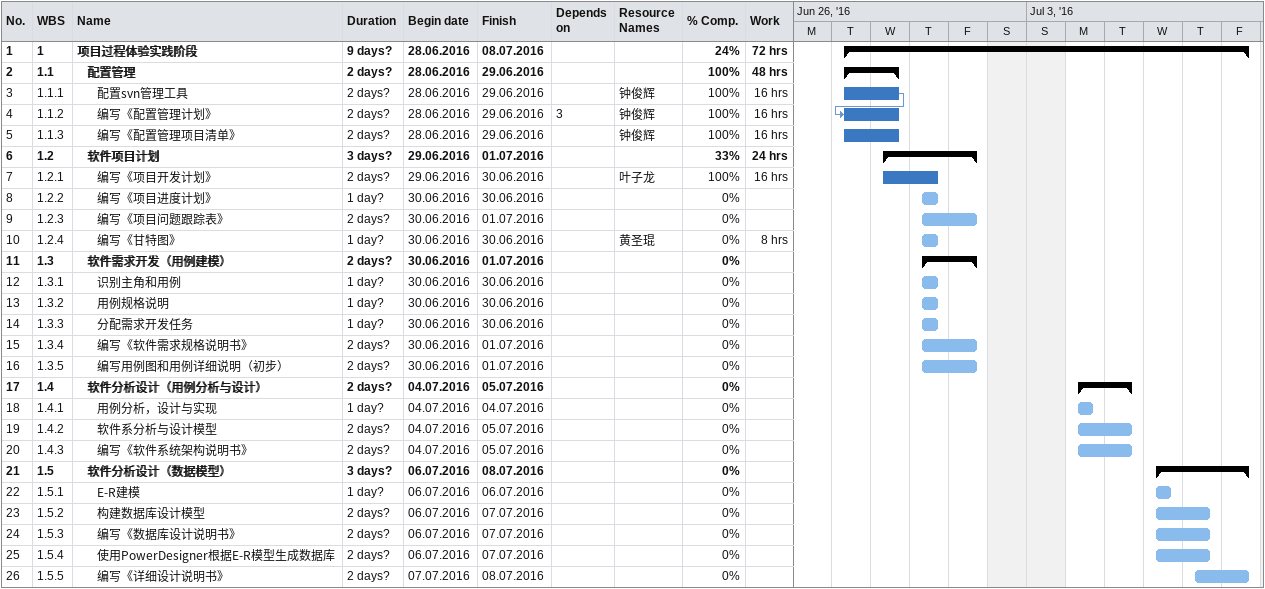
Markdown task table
| ID | WBS | Task | Duration | Start | Finish | Predecessors | Resources | % complete | Work (h) |
|---|---|---|---|---|---|---|---|---|---|
| 1 | 1 | **项目过程体验实践阶段** | 9d? | 2016-06-28 | 2016-07-08 |  |  | 24 | 72 |
| 2 | 1.1 | **配置管理** | 2d? | 2016-06-28 | 2016-06-29 |  |  | 100 | 48 |
| 3 | 1.1.1 | 配置svn管理工具 | 2d? | 2016-06-28 | 2016-06-29 |  | 钟俊辉 | 100 | 16 |
| 4 | 1.1.2 | 编写《配置管理计划》 | 2d? | 2016-06-28 | 2016-06-29 | 3 | 钟俊辉 | 100 | 16 |
| 5 | 1.1.3 | 编写《配置管理项目清单》 | 2d? | 2016-06-28 | 2016-06-29 |  | 钟俊辉 | 100 | 16 |
| 6 | 1.2 | **软件项目计划** | 3d? | 2016-06-29 | 2016-07-01 |  |  | 33 | 24 |
| 7 | 1.2.1 | 编写《项目开发计划》 | 2d? | 2016-06-29 | 2016-06-30 |  | 叶子龙 | 100 | 16 |
| 8 | 1.2.2 | 编写《项目进度计划》 | 1d? | 2016-06-30 | 2016-06-30 |  |  | 0 |  |
| 9 | 1.2.3 | 编写《项目问题跟踪表》 | 2d? | 2016-06-30 | 2016-07-01 |  |  | 0 |  |
| 10 | 1.2.4 | 编写《甘特图》 | 1d? | 2016-06-30 | 2016-06-30 |  | 黄圣琨 | 0 | 8 |
| 11 | 1.3 | **软件需求开发（用例建模）** | 2d? | 2016-06-30 | 2016-07-01 |  |  | 0 |  |
| 12 | 1.3.1 | 识别主角和用例 | 1d? | 2016-06-30 | 2016-06-30 |  |  | 0 |  |
| 13 | 1.3.2 | 用例规格说明 | 1d? | 2016-06-30 | 2016-06-30 |  |  | 0 |  |
| 14 | 1.3.3 | 分配需求开发任务 | 1d? | 2016-06-30 | 2016-06-30 |  |  | 0 |  |
| 15 | 1.3.4 | 编写《软件需求规格说明书》 | 2d? | 2016-06-30 | 2016-07-01 |  |  | 0 |  |
| 16 | 1.3.5 | 编写用例图和用例详细说明（初步） | 2d? | 2016-06-30 | 2016-07-01 |  |  | 0 |  |
| 17 | 1.4 | **软件分析设计（用例分析与设计）** | 2d? | 2016-07-04 | 2016-07-05 |  |  | 0 |  |
| 18 | 1.4.1 | 用例分析，设计与实现 | 1d? | 2016-07-04 | 2016-07-04 |  |  | 0 |  |
| 19 | 1.4.2 | 软件系分析与设计模型 | 2d? | 2016-07-04 | 2016-07-05 |  |  | 0 |  |
| 20 | 1.4.3 | 编写《软件系统架构说明书》 | 2d? | 2016-07-04 | 2016-07-05 |  |  | 0 |  |
| 21 | 1.5 | **软件分析设计（数据模型）** | 3d? | 2016-07-06 | 2016-07-08 |  |  | 0 |  |
| 22 | 1.5.1 | E-R建模 | 1d? | 2016-07-06 | 2016-07-06 |  |  | 0 |  |
| 23 | 1.5.2 | 构建数据库设计模型 | 2d? | 2016-07-06 | 2016-07-07 |  |  | 0 |  |
| 24 | 1.5.3 | 编写《数据库设计说明书》 | 2d? | 2016-07-06 | 2016-07-07 |  |  | 0 |  |
| 25 | 1.5.4 | 使用PowerDesigner根据E-R模型生成数据库 | 2d? | 2016-07-06 | 2016-07-07 |  |  | 0 |  |
| 26 | 1.5.5 | 编写《详细设计说明书》 | 2d? | 2016-07-07 | 2016-07-08 |  |  | 0 |  |
